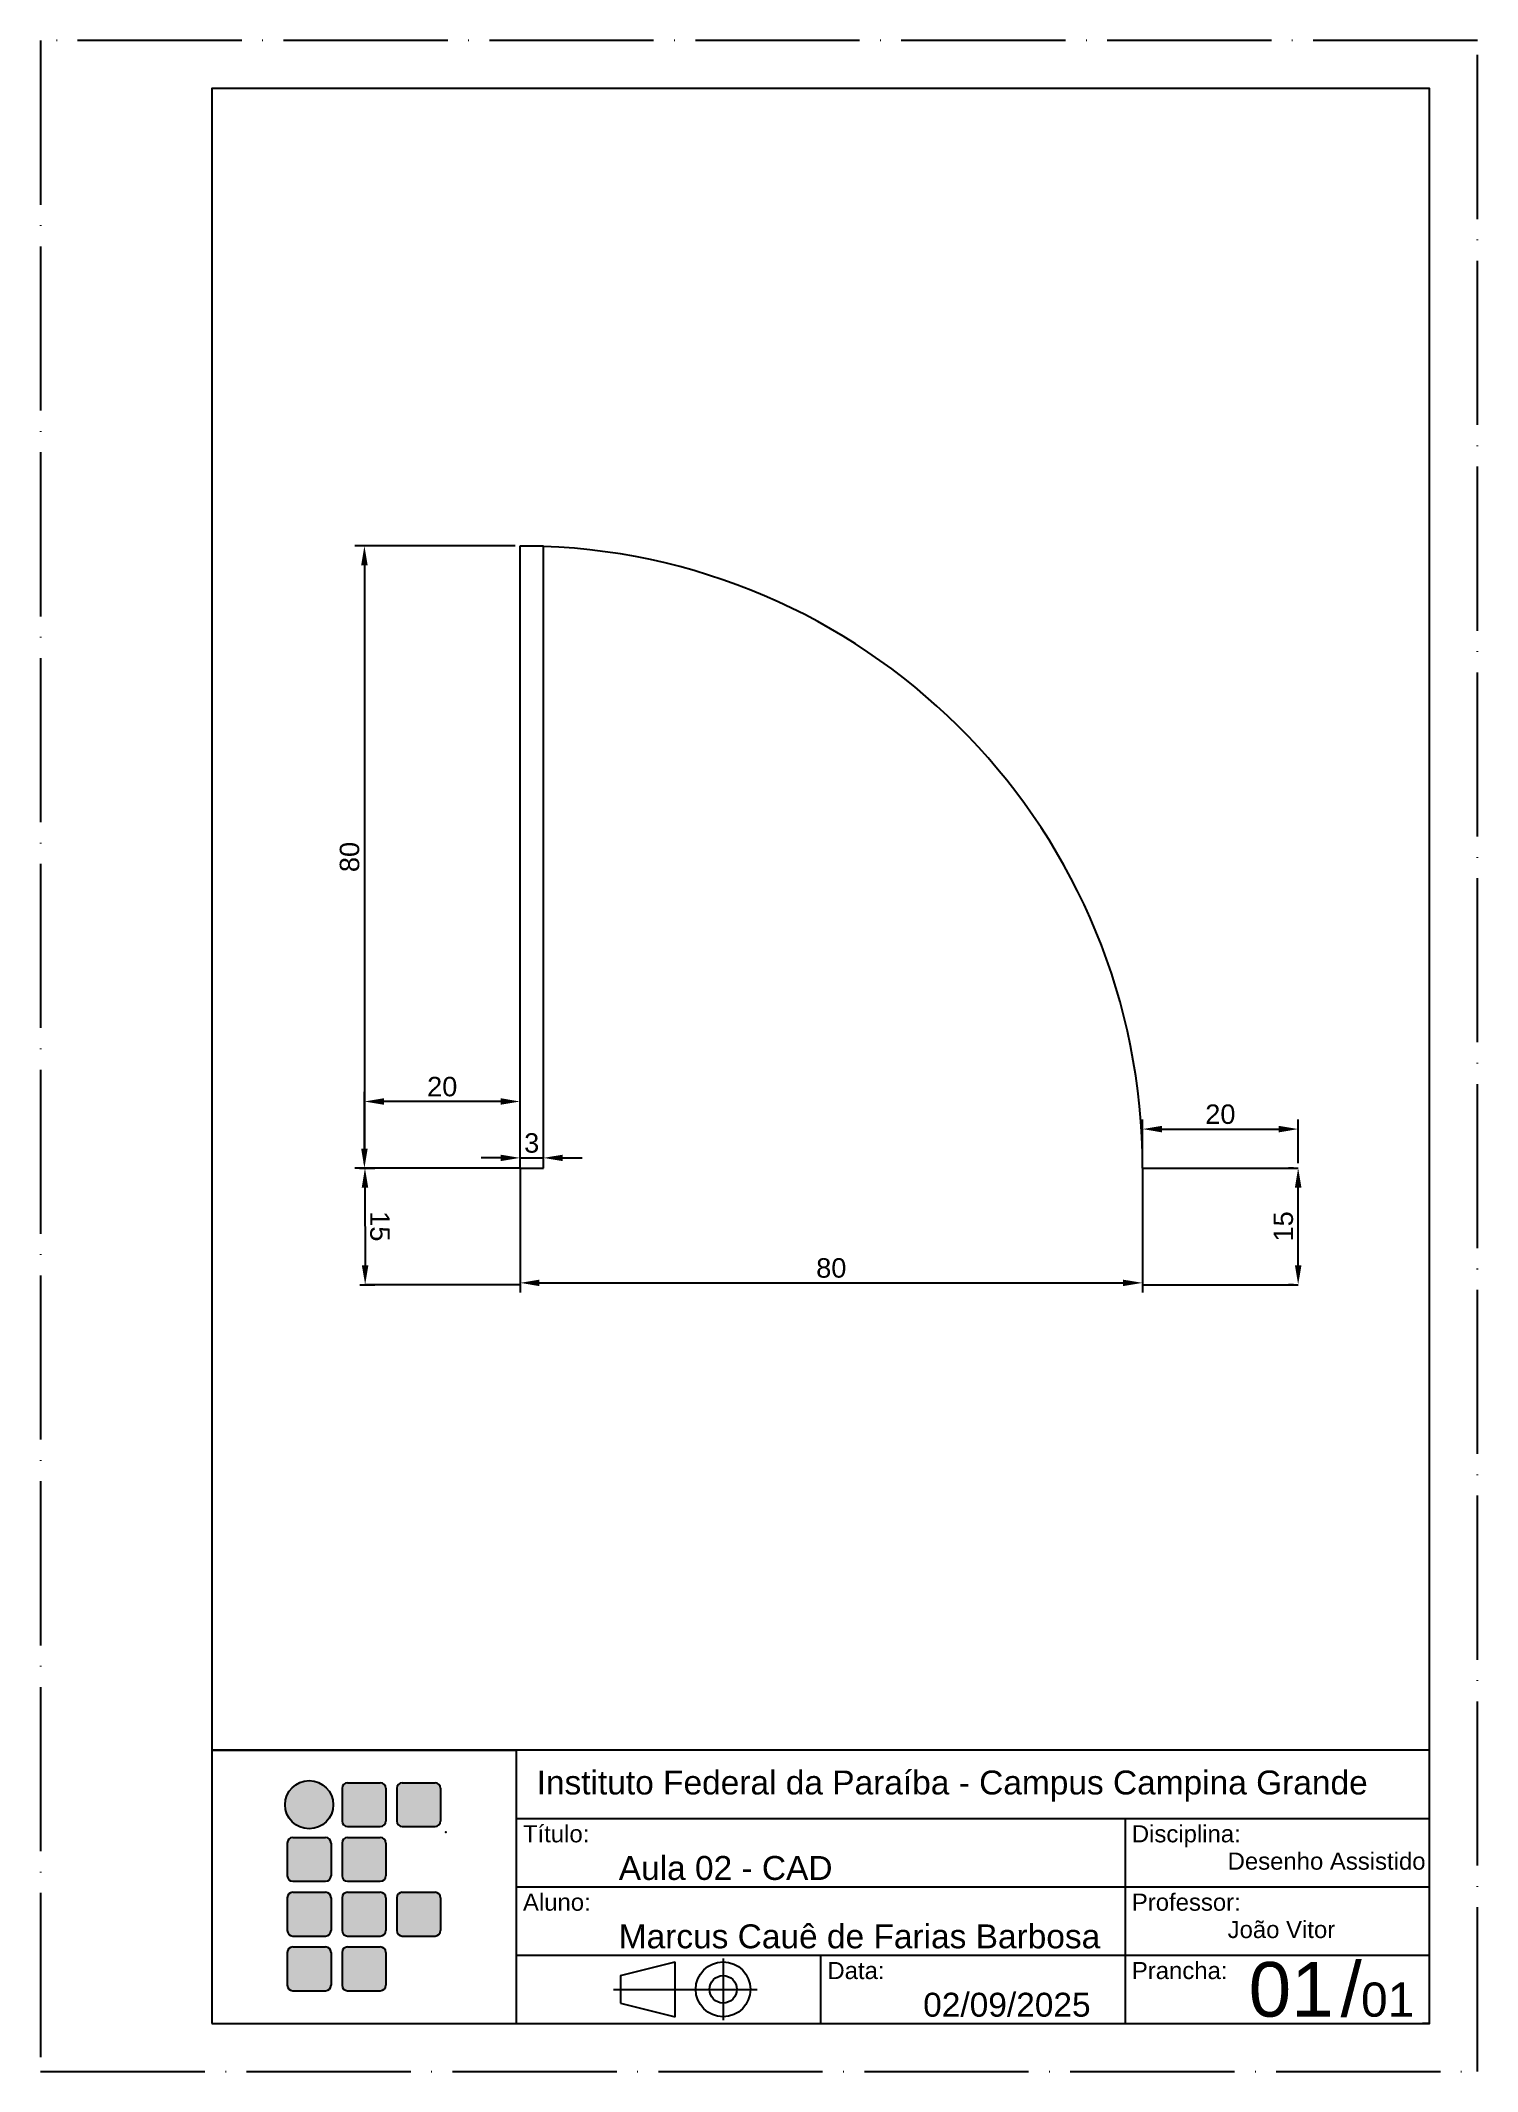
# Paper-space layout 'Layout1' of a CAD drawing. Header units: millimetres. Extents: x 0 to 210, y 0 to 297.
# The model-space entities are those that its viewports show. They can reach past a viewport. Long polylines and large blocks are cut down to what shows.
import ezdxf
from ezdxf.enums import TextEntityAlignment as Align

# ---------------------------------------------------------------- set-up
doc = ezdxf.new("R2010")
doc.units = ezdxf.units.MM
doc.linetypes.add('ACAD_ISO04W100', pattern=[30, 24, -3, 0, -3])
doc.layers.add('Bordas', color=10, linetype='Continuous')
doc.layers.add('Limite_Folha', color=1, linetype='ACAD_ISO04W100', plot=False)
doc.styles.get("Standard").update_dxf_attribs({"font": 'arial.ttf'})
doc.dimstyles.new('ISO-25', dxfattribs={"dimtxt": 2.5, "dimasz": 2.5, "dimexe": 1.25, "dimexo": 0.625, "dimtad": 1, "dimtxsty": 'Standard', "dimcen": 2.5, "dimadec": 0, "dimazin": 0, "dimtfac": 1, "dimtmove": 0, "dimatfit": 3, "dimfxl": 1, "dimarcsym": 0})

# ---------------------------------------------------------------- blocks, each defined once
blk = doc.blocks.new('Formato_A4')
at = {"layer": 'Bordas'}
blk.add_lwpolyline([(25, 7), (203, 7), (203, 290), (25, 290)], close=True, dxfattribs=at)
at = {"layer": 'Limite_Folha'}
blk.add_lwpolyline([(0, 0), (210, 0), (210, 297), (0, 297)], close=True, dxfattribs=at)
blk = doc.blocks.new('legenda_ifpb')
at = {"true_color": 0x991b1e}
h = blk.add_hatch(color=244, dxfattribs=at)
h.dxf.hatch_style = 1
h.paths.add_polyline_path([(-167.27, 32, 1), (-160.23, 32, 1)])
at = {"true_color": 0x136734}
h = blk.add_hatch(color=116, dxfattribs=at)
h.dxf.hatch_style = 1
h.paths.add_polyline_path([(-152.55, 34.4, 0.414214), (-153.35, 35.2), (-158.15, 35.2, 0.414214), (-158.95, 34.4), (-158.95, 29.6, 0.414214), (-158.15, 28.8), (-153.35, 28.8, 0.414214), (-152.55, 29.6)])
h.paths.add_polyline_path([(-144.55, 34.4, 0.414214), (-145.35, 35.2), (-150.15, 35.2, 0.414214), (-150.95, 34.4), (-150.95, 29.6, 0.414214), (-150.15, 28.8), (-145.35, 28.8, 0.414214), (-144.55, 29.6)])
h.paths.add_polyline_path([(-152.55, 26.4, 0.414214), (-153.35, 27.2), (-158.15, 27.2, 0.414214), (-158.95, 26.4), (-158.95, 21.6, 0.414214), (-158.15, 20.8), (-153.35, 20.8, 0.414214), (-152.55, 21.6)])
h.paths.add_polyline_path([(-160.55, 26.4, 0.414214), (-161.35, 27.2), (-166.15, 27.2, 0.414214), (-166.95, 26.4), (-166.95, 21.6, 0.414214), (-166.15, 20.8), (-161.35, 20.8, 0.414214), (-160.55, 21.6)])
h.paths.add_polyline_path([(-160.55, 18.4, 0.414214), (-161.35, 19.2), (-166.15, 19.2, 0.414214), (-166.95, 18.4), (-166.95, 13.6, 0.414214), (-166.15, 12.8), (-161.35, 12.8, 0.414214), (-160.55, 13.6)])
h.paths.add_polyline_path([(-152.55, 18.4, 0.414214), (-153.35, 19.2), (-158.15, 19.2, 0.414214), (-158.95, 18.4), (-158.95, 13.6, 0.414214), (-158.15, 12.8), (-153.35, 12.8, 0.414214), (-152.55, 13.6)])
h.paths.add_polyline_path([(-144.55, 18.4, 0.414214), (-145.35, 19.2), (-150.15, 19.2, 0.414214), (-150.95, 18.4), (-150.95, 13.6, 0.414214), (-150.15, 12.8), (-145.35, 12.8, 0.414214), (-144.55, 13.6)])
h.paths.add_polyline_path([(-152.55, 10.4, 0.414214), (-153.35, 11.2), (-158.15, 11.2, 0.414214), (-158.95, 10.4), (-158.95, 5.6, 0.414214), (-158.15, 4.8), (-153.35, 4.8, 0.414214), (-152.55, 5.6)])
h.paths.add_polyline_path([(-160.55, 10.4, 0.414214), (-161.35, 11.2), (-166.15, 11.2, 0.414214), (-166.95, 10.4), (-166.95, 5.6, 0.414214), (-166.15, 4.8), (-161.35, 4.8, 0.414214), (-160.55, 5.6)])
for p, q in [((0, 40), (-178, 40)), ((-178, 40), (-178, 0)), ((-178, 40), (-133.5, 40)), ((-133.5, 40), (-133.5, 0)), ((0, 0), (0, 40)), ((-158.95, 34.4), (-158.95, 29.6)), ((-158.15, 35.2), (-153.35, 35.2)), ((-152.55, 34.4), (-152.55, 29.6)), ((-150.95, 34.4), (-150.95, 29.6)), ((-150.15, 35.2), (-145.35, 35.2)), ((-144.55, 34.4), (-144.55, 29.6)), ((-133.5, 30), (0, 30)), ((-44.5, 30), (-44.5, 0)), ((-166.15, 27.2), (-161.35, 27.2)), ((-158.15, 28.8), (-153.35, 28.8)), ((-158.15, 27.2), (-153.35, 27.2)), ((-150.15, 28.8), (-145.35, 28.8)), ((-166.95, 26.4), (-166.95, 21.6)), ((-160.55, 26.4), (-160.55, 21.6)), ((-158.95, 26.4), (-158.95, 21.6)), ((-152.55, 26.4), (-152.55, 21.6)), ((-166.15, 20.8), (-161.35, 20.8)), ((-158.15, 20.8), (-153.35, 20.8)), ((-166.95, 18.4), (-166.95, 13.6)), ((-166.15, 19.2), (-161.35, 19.2)), ((-160.55, 18.4), (-160.55, 13.6)), ((-158.95, 18.4), (-158.95, 13.6)), ((-158.15, 19.2), (-153.35, 19.2)), ((-152.55, 18.4), (-152.55, 13.6)), ((-150.95, 18.4), (-150.95, 13.6)), ((-150.15, 19.2), (-145.35, 19.2)), ((-144.55, 18.4), (-144.55, 13.6)), ((-133.5, 20), (0, 20)), ((-166.15, 12.8), (-161.35, 12.8)), ((-158.15, 12.8), (-153.35, 12.8)), ((-150.15, 12.8), (-145.35, 12.8)), ((-166.95, 10.4), (-166.95, 5.6)), ((-166.15, 11.2), (-161.35, 11.2)), ((-160.55, 10.4), (-160.55, 5.6)), ((-158.95, 10.4), (-158.95, 5.6)), ((-158.15, 11.2), (-153.35, 11.2)), ((-152.55, 10.4), (-152.55, 5.6)), ((-133.5, 10), (0, 10)), ((-118.25, 7), (-110.25, 9)), ((-110.25, 1), (-110.25, 9)), ((-103.25, 9.5), (-103.25, 0.5)), ((-89, 10), (-89, 0)), ((-118.25, 7), (-118.25, 3)), ((-166.15, 4.8), (-161.35, 4.8)), ((-158.15, 4.8), (-153.35, 4.8)), ((-118.25, 3), (-110.25, 1)), ((-178, 0), (0, 0)), ((0, 0), (-1, 0))]:
    blk.add_line(p, q)
at = {"linetype": 'ACAD_ISO04W100'}
blk.add_line((-119.25, 5), (-98.25, 5), dxfattribs=at)
for centre, radius in [((-163.75, 32), 3.52), ((-103.25, 5), 4), ((-103.25, 5), 2)]:
    blk.add_circle(centre, radius)
for centre, start, end in [((-158.15, 34.4), 90, 180), ((-153.35, 34.4), 0, 90), ((-150.15, 34.4), 90, 180), ((-145.35, 34.4), 0, 90), ((-166.15, 26.4), 90, 180), ((-161.35, 26.4), 0, 90), ((-158.15, 29.6), 180, 270), ((-158.15, 26.4), 90, 180), ((-153.35, 29.6), 270, 0), ((-153.35, 26.4), 0, 90), ((-150.15, 29.6), 180, 270), ((-145.35, 29.6), 270, 0), ((-166.15, 21.6), 180, 270), ((-161.35, 21.6), 270, 0), ((-158.15, 21.6), 180, 270), ((-153.35, 21.6), 270, 0), ((-166.15, 18.4), 90, 180), ((-161.35, 18.4), 0, 90), ((-158.15, 18.4), 90, 180), ((-153.35, 18.4), 0, 90), ((-150.15, 18.4), 90, 180), ((-145.35, 18.4), 0, 90), ((-166.15, 13.6), 180, 270), ((-161.35, 13.6), 270, 0), ((-158.15, 13.6), 180, 270), ((-153.35, 13.6), 270, 0), ((-150.15, 13.6), 180, 270), ((-145.35, 13.6), 270, 0), ((-166.15, 10.4), 90, 180), ((-161.35, 10.4), 0, 90), ((-158.15, 10.4), 90, 180), ((-153.35, 10.4), 0, 90), ((-166.15, 5.6), 180, 270), ((-161.35, 5.6), 270, 0), ((-158.15, 5.6), 180, 270), ((-153.35, 5.6), 270, 0)]:
    blk.add_arc(centre, 0.8, start, end)
blk.add_point((-143.75, 28))
blk.add_text('/', height=8).set_placement((-13, 1))
at = {"attachment_point": 1}
for s, width, insert, char_height in [('Instituto Federal da Paraíba - Campus Campina Grande', 142.7313, (-130.5, 37), 3.5), ('Título:', 42.3317, (-132.5, 29), 2.5), ('Disciplina:', 42.3317, (-43.5, 29), 2.5), ('Desenho Assistido', 36.4824, (-29.5, 25), 2.5), ('Aluno:', 42.3317, (-132.5, 19), 2.5), ('Professor:', 42.3317, (-43.5, 19), 2.5), ('João Vitor', 36.4824, (-29.5, 15), 2.5), ('Data:', 42.3317, (-88, 9), 2.5), ('Prancha:', 42.3317, (-43.5, 9), 2.5)]:
    blk.add_mtext_dynamic_manual_height_columns(s, width=width, gutter_width=12.5, heights=[0], dxfattribs=dict(at, insert=insert, char_height=char_height))
for tag, p, height in [('TITULO', (-118.5, 21), 3.5), ('NOME', (-118.5, 11), 3.5), ('TFOLHAS', (-10, 1), 5), ('DATA', (-74, 1), 3.5)]:
    blk.add_attdef(tag, p, '', height=height)
blk.add_attdef('FOLHA', text='', height=8).set_placement((-14, 1), align=Align.RIGHT)
blk = doc.blocks.new('*D8')
at = {"color": 0, "lineweight": -2, "transparency": 16777216}
for p, q in [((-20, 0.62), (-20, 9.81)), ((-2.5, 8.56), (-17.5, 8.56)), ((0, 0.62), (0, 9.81))]:
    blk.add_line(p, q, dxfattribs=at)
at = {"color": 0, "transparency": 16777216}
for points in [[(-17.5, 8.98), (-17.5, 8.14), (-20, 8.56)], [(-2.5, 8.98), (-2.5, 8.14), (0, 8.56)]]:
    blk.add_solid(points, dxfattribs=at)
at = {"layer": 'Defpoints', "color": 0, "transparency": 16777216}
for p in [(-20, 8.56), (-20, 0), (0, 0)]:
    blk.add_point(p, dxfattribs=at)
at = {"color": 0, "transparency": 16777216, "insert": (-10, 10.46), "char_height": 2.5, "attachment_point": 5}
blk.add_mtext('20', dxfattribs=at)
blk = doc.blocks.new('*D9')
at = {"color": 0, "lineweight": -2, "transparency": 16777216}
for p, q in [((-0.63, 80), (-21.25, 80)), ((-20, 77.5), (-20, 2.5)), ((-0.63, 0), (-21.25, 0))]:
    blk.add_line(p, q, dxfattribs=at)
at = {"color": 0, "transparency": 16777216}
for points in [[(-20.42, 77.5), (-19.58, 77.5), (-20, 80)], [(-20.42, 2.5), (-19.58, 2.5), (-20, 0)]]:
    blk.add_solid(points, dxfattribs=at)
at = {"layer": 'Defpoints', "color": 0, "transparency": 16777216}
for p in [(0, 80), (0, 0), (-20, 0)]:
    blk.add_point(p, dxfattribs=at)
at = {"color": 0, "transparency": 16777216, "insert": (-21.9, 40), "char_height": 2.5, "attachment_point": 5, "rotation": 90}
blk.add_mtext('80', dxfattribs=at)
blk = doc.blocks.new('*D10')
at = {"color": 0, "lineweight": -2, "transparency": 16777216}
for p, q in [((-20.63, 0), (-18.68, 0)), ((-19.93, -2.5), (-19.91, -12.5)), ((-20.6, -15), (-18.65, -15))]:
    blk.add_line(p, q, dxfattribs=at)
at = {"color": 0, "transparency": 16777216}
for points in [[(-19.51, -2.5), (-20.34, -2.5), (-19.93, 0)], [(-19.49, -12.5), (-20.33, -12.5), (-19.9, -15)]]:
    blk.add_solid(points, dxfattribs=at)
at = {"layer": 'Defpoints', "color": 0, "transparency": 16777216}
for p in [(-21.25, 0), (-21.22, -15), (-19.9, -15)]:
    blk.add_point(p, dxfattribs=at)
at = {"color": 0, "transparency": 16777216, "insert": (-18.02, -7.49), "char_height": 2.5, "attachment_point": 5, "rotation": 270.0984}
blk.add_mtext('15', dxfattribs=at)
blk = doc.blocks.new('*D12')
at = {"color": 0, "lineweight": -2, "transparency": 16777216}
for p, q in [((0, -0.62), (0, -16.01)), ((80, -0.62), (80, -16.01)), ((2.5, -14.76), (77.5, -14.76))]:
    blk.add_line(p, q, dxfattribs=at)
at = {"color": 0, "transparency": 16777216}
for points in [[(2.5, -14.35), (2.5, -15.18), (0, -14.76)], [(77.5, -14.35), (77.5, -15.18), (80, -14.76)]]:
    blk.add_solid(points, dxfattribs=at)
at = {"layer": 'Defpoints', "color": 0, "transparency": 16777216}
for p in [(0, 0), (80, 0), (80, -14.76)]:
    blk.add_point(p, dxfattribs=at)
at = {"color": 0, "transparency": 16777216, "insert": (40, -12.86), "char_height": 2.5, "attachment_point": 5}
blk.add_mtext('80', dxfattribs=at)
blk = doc.blocks.new('*D13')
at = {"color": 0, "lineweight": -2, "transparency": 16777216}
for p, q in [((80, 0.62), (80, 6.26)), ((100, 0.62), (100, 6.26)), ((82.5, 5.01), (97.5, 5.01))]:
    blk.add_line(p, q, dxfattribs=at)
at = {"color": 0, "transparency": 16777216}
for points in [[(82.5, 5.43), (82.5, 4.59), (80, 5.01)], [(97.5, 5.43), (97.5, 4.59), (100, 5.01)]]:
    blk.add_solid(points, dxfattribs=at)
at = {"layer": 'Defpoints', "color": 0, "transparency": 16777216}
for p in [(100, 5.01), (80, 0), (100, 0)]:
    blk.add_point(p, dxfattribs=at)
at = {"color": 0, "transparency": 16777216, "insert": (90, 6.91), "char_height": 2.5, "attachment_point": 5}
blk.add_mtext('20', dxfattribs=at)
blk = doc.blocks.new('*D14')
at = {"color": 0, "lineweight": -2, "transparency": 16777216}
for p, q in [((99.38, 0), (98.75, 0)), ((100, -12.5), (100, -2.5)), ((99.38, -15), (98.75, -15))]:
    blk.add_line(p, q, dxfattribs=at)
at = {"color": 0, "transparency": 16777216}
for points in [[(99.58, -2.5), (100.42, -2.5), (100, 0)], [(99.58, -12.5), (100.42, -12.5), (100, -15)]]:
    blk.add_solid(points, dxfattribs=at)
at = {"layer": 'Defpoints', "color": 0, "transparency": 16777216}
for p in [(100, 0), (100, 0), (100, -15)]:
    blk.add_point(p, dxfattribs=at)
at = {"color": 0, "transparency": 16777216, "insert": (98.1, -7.5), "char_height": 2.5, "attachment_point": 5, "rotation": 90}
blk.add_mtext('15', dxfattribs=at)
blk = doc.blocks.new('*D16')
at = {"color": 0, "lineweight": -2, "transparency": 16777216}
for p, q in [((-2.5, 1.31), (-5, 1.31)), ((0, 0.62), (0, 2.56)), ((0, 1.31), (3, 1.31)), ((3, 0.62), (3, 2.56)), ((5.5, 1.31), (8, 1.31))]:
    blk.add_line(p, q, dxfattribs=at)
at = {"color": 0, "transparency": 16777216}
for points in [[(-2.5, 1.72), (-2.5, 0.89), (0, 1.31)], [(5.5, 1.72), (5.5, 0.89), (3, 1.31)]]:
    blk.add_solid(points, dxfattribs=at)
at = {"layer": 'Defpoints', "color": 0, "transparency": 16777216}
for p in [(0, 0), (3, 1.31), (3, 0)]:
    blk.add_point(p, dxfattribs=at)
at = {"color": 0, "transparency": 16777216, "insert": (1.5, 3.21), "char_height": 2.5, "attachment_point": 5}
blk.add_mtext('3', dxfattribs=at)

msp = doc.modelspace()

# ---------------------------------------------------------------- linework, layer by layer
for p, q in [((0, 0), (0, 80)), ((0, 80), (3, 80)), ((3, 0), (3, 80)), ((0, 0), (-20, 0)), ((0, 0), (0, -15)), ((0, 0), (3, 0)), ((80, 0), (100, 0)), ((80, 0), (80, -15)), ((0, -15), (-20, -15)), ((80, -15), (100, -15))]:
    msp.add_line(p, q)
msp.add_arc((0, 0), 80, 0, 87.85241)

# ---------------------------------------------------------------- dimensions: what is measured, and where the dimension line sits
for base, p1, p2, picture, middle in [((-20, 0), (0, 80), (0, 0), '*D9', (-21.901, 40)), ((100, 0), (100, -15), (100, 0), '*D14', (98.099, -7.5))]:
    dim = msp.add_linear_dim(base=base, p1=p1, p2=p2, angle=90, dimstyle='ISO-25')
    dim.commit()
    dim.dimension.update_dxf_attribs({"geometry": picture, "text_midpoint": middle})
for base, p1, p2, picture, middle in [((-20, 8.559), (0, 0), (-20, 0), '*D8', (-10, 10.46)), ((100, 5.009), (80, 0), (100, 0), '*D13', (90, 6.91)), ((3, 1.307), (0, 0), (3, 0), '*D16', (1.5, 3.209)), ((80, -14.763), (0, 0), (80, 0), '*D12', (40, -12.861))]:
    dim = msp.add_linear_dim(base=base, p1=p1, p2=p2, dimstyle='ISO-25')
    dim.commit()
    dim.dimension.update_dxf_attribs({"geometry": picture, "text_midpoint": middle})
dim = msp.add_aligned_dim(p1=(-21.25, 0), p2=(-21.224, -15), distance=1.32, dimstyle='ISO-25')
dim.commit()
dim.dimension.update_dxf_attribs({"geometry": '*D10', "text_midpoint": (-18.016, -7.494)})

psp = doc.layouts.get("Layout1")

# ---------------------------------------------------------------- block references
psp.add_blockref('Formato_A4', (0, 0))
psp.add_blockref('legenda_ifpb', (203, 7)).add_auto_attribs({'NOME': 'Marcus Cauê de Farias Barbosa', 'TITULO': 'Aula 02 - CAD', 'DATA': '02/09/2025', 'FOLHA': '01', 'TFOLHAS': '01'})

# ---------------------------------------------------------------- viewports
at = {"layer": '0', "view_target_point": (38.623, 31.994)}
psp.add_viewport(center=(114, 168.5), size=(178, 243), view_center_point=(0, 0), view_height=213.6488, dxfattribs=at)

doc.saveas('drawing.dxf')
